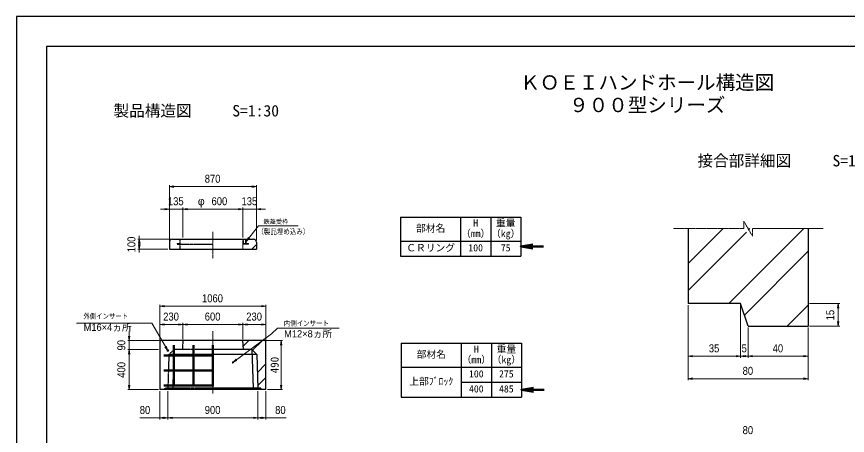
# Model space of a CAD drawing. Units: millimetres, scale not verified. Extents: x -210 to 210, y -148 to 148.
# Drawn here: x -210 to 66.6, y 9 to 148.5 of the extents above; entities that cross this region are included whole.
import ezdxf
from ezdxf.enums import TextEntityAlignment as Align

# ---------------------------------------------------------------- set-up
doc = ezdxf.new("R2010")
doc.units = ezdxf.units.MM
doc.linetypes.add('USER1', pattern=[12.95, 6.35, -3.175, 0.25, -3.175])
doc.linetypes.add('USER2', pattern=[4.7625, 3.175, -1.5875])
doc.layers.add('0-0', color=7, linetype='Continuous')
for name, color, linetype, lineweight in [('0-1_0', 9, 'Continuous', 25), ('0-2_dims', 2, 'Continuous', 13), ('0-3_pen1実線', 4, 'Continuous', 13), ('0-4_pen2実線', 3, 'Continuous', 13), ('0-5_pen3実線', 7, 'Continuous', 25), ('0-6_pen4実線', 6, 'Continuous', 25), ('0-7_pen1一点', 4, 'USER1', 13), ('0-8_pen2破線', 3, 'USER2', 25), ('0-9_鉄筋１', 7, 'Continuous', 50), ('0-A_鉄筋２', 7, 'Continuous', 50)]:
    doc.layers.add(name, color=color, linetype=linetype, lineweight=lineweight)
doc.styles.add('ＭＳ ゴシック', font='')
doc.styles.add('ＭＳ Ｐゴシック', font='')
doc.styles.get('ＭＳ ゴシック').set_extended_font_data('MS Gothic')
doc.styles.get('ＭＳ Ｐゴシック').set_extended_font_data('MS PGothic')

# ---------------------------------------------------------------- blocks, each defined once
blk = doc.blocks.new('部分図 1')
at = {"layer": '0-1_0'}
blk.add_lwpolyline([(0, 0), (12600, 0), (12600, 8910), (0, 8910)], close=True, dxfattribs=at)
at = {"layer": '0-2_dims'}
for p, q in [((1525.85, 6670.92), (1525.85, 7225.87)), ((2395.85, 6685.92), (2395.85, 7225.87)), ((1525.85, 7210.87), (2395.85, 7210.87)), ((1525.85, 6985.87), (1435.85, 6985.87)), ((1525.85, 6670.92), (1525.85, 7000.87)), ((1660.85, 6985.87), (1525.85, 6985.87)), ((1660.85, 6700.92), (1660.85, 7000.87)), ((1660.85, 6700.92), (1660.85, 7000.87)), ((1660.85, 6985.87), (2260.85, 6985.87)), ((1660.85, 6985.87), (1750.85, 6985.87)), ((2260.85, 6985.87), (2170.85, 6985.87)), ((2260.85, 6700.92), (2260.85, 7000.87)), ((2260.85, 6700.92), (2260.85, 7000.87)), ((2260.85, 6985.87), (2395.85, 6985.87)), ((2395.85, 6670.92), (2395.85, 7000.87)), ((2395.85, 6985.87), (2485.85, 6985.87)), ((1540.85, 6685.92), (1210.91, 6685.92)), ((1225.91, 6685.92), (1225.91, 6717.74)), ((1225.91, 6685.92), (1225.91, 6585.92)), ((1510.85, 6585.92), (1210.91, 6585.92)), ((1225.91, 6585.92), (1225.91, 6554.1)), ((1431, 5678), (1431, 6031)), ((2491, 6016), (1431, 6016)), ((2491, 5678), (2491, 6031)), ((6707.13, 6026.61), (6707.13, 5500.95)), ((6707.13, 6026.61), (6707.13, 5275.95)), ((7232.13, 6026.61), (7232.13, 5500.95)), ((7232.13, 6026.61), (7232.13, 5500.95)), ((7922.13, 6041.61), (8222.22, 6041.61)), ((8207.22, 6041.61), (8207.22, 5816.61)), ((1431, 5678), (1431, 5848.26)), ((1661, 5833.26), (1431, 5833.26)), ((1661, 5688), (1661, 5848.26)), ((1661, 5688), (1661, 5848.26)), ((1661, 5833.26), (2261, 5833.26)), ((2261, 5688), (2261, 5848.26)), ((2261, 5688), (2261, 5848.26)), ((2261, 5833.26), (2491, 5833.26)), ((2491, 5678), (2491, 5848.26)), ((7922.13, 5816.61), (8222.22, 5816.61)), ((1125, 5673), (1125, 5763)), ((7307.13, 5801.61), (7307.13, 5500.95)), ((7307.13, 5801.61), (7307.13, 5500.95)), ((7907.13, 5801.61), (7907.13, 5500.95)), ((7907.13, 5801.61), (7907.13, 5275.95)), ((1426, 5673), (1110, 5673)), ((1125, 5583), (1125, 5673)), ((1416, 5583), (1110, 5583)), ((1416, 5583), (1110, 5583)), ((1125, 5583), (1125, 5183)), ((1125, 5583), (1125, 5493)), ((7232.13, 5515.95), (6707.13, 5515.95)), ((7307.13, 5515.95), (7232.13, 5515.95)), ((7307.13, 5515.95), (7907.13, 5515.95)), ((7907.13, 5290.95), (6707.13, 5290.95)), ((1416, 5183), (1110, 5183)), ((1431, 5168), (1431, 4885)), ((1511, 5168), (1511, 4885)), ((1511, 5168), (1511, 4885)), ((2411, 5168), (2411, 4885)), ((2411, 5168), (2411, 4885)), ((2491, 5168), (2491, 4885)), ((1511, 4900), (2411, 4900))]:
    blk.add_line(p, q, dxfattribs=at)
at = {"layer": '0-2_dims', "lineweight": 18}
for p, q in [((2461.87, 6819.27), (2813.34, 6819.27)), ((1220.3, 5844.75), (598.83, 5844.75)), ((2607.02, 5795.85), (3223.49, 5795.85)), ((2470.14, 5673), (2657, 5673)), ((2642, 5673), (2642, 5183)), ((2506, 5183), (2657, 5183))]:
    blk.add_line(p, q, dxfattribs=at)
at = {"layer": '0-2_dims', "lineweight": 50}
for p, q in [((5035.85, 6613.69), (5264.43, 6613.69)), ((5042.43, 5181.38), (5271, 5181.38))]:
    blk.add_line(p, q, dxfattribs=at)
at = {"layer": '0-2_dims'}
for points in [[(1570.85, 7218.37), (1525.85, 7210.87), (1570.85, 7203.37)], [(2350.85, 7203.37), (2395.85, 7210.87), (2350.85, 7218.37)], [(1480.85, 6978.37), (1525.85, 6985.87), (1480.85, 6993.37)], [(1705.85, 6993.37), (1660.85, 6985.87), (1705.85, 6978.37)], [(1705.85, 6993.37), (1660.85, 6985.87), (1705.85, 6978.37)], [(2215.85, 6978.37), (2260.85, 6985.87), (2215.85, 6993.37)], [(2215.85, 6978.37), (2260.85, 6985.87), (2215.85, 6993.37)], [(2440.85, 6993.37), (2395.85, 6985.87), (2440.85, 6978.37)], [(2292.85, 6663.92), (2416.87, 6819.27), (2461.87, 6819.27)], [(1233.41, 6640.92), (1225.91, 6685.92), (1218.41, 6640.92)], [(2315.07, 6703.77), (2292.85, 6663.92), (2326.79, 6694.41)], [(1218.41, 6630.92), (1225.91, 6585.92), (1233.41, 6630.92)], [(1476, 6023.5), (1431, 6016), (1476, 6008.5)], [(2446, 6008.5), (2491, 6016), (2446, 6023.5)], [(8214.72, 5996.61), (8207.22, 6041.61), (8199.72, 5996.61)], [(1511, 5573), (1350.69, 5844.75), (1220.3, 5844.75)], [(1511, 5573), (1350.69, 5844.75), (1220.3, 5844.75)], [(1476, 5840.76), (1431, 5833.26), (1476, 5825.76)], [(1616, 5825.76), (1661, 5833.26), (1616, 5840.76)], [(1706, 5840.76), (1661, 5833.26), (1706, 5825.76)], [(2216, 5825.76), (2261, 5833.26), (2216, 5840.76)], [(2306, 5840.76), (2261, 5833.26), (2306, 5825.76)], [(2446, 5825.76), (2491, 5833.26), (2446, 5840.76)], [(8199.72, 5861.61), (8207.22, 5816.61), (8214.72, 5861.61)], [(2161, 5453), (2546.16, 5739.58), (2607.02, 5795.85)], [(1117.5, 5718), (1125, 5673), (1132.5, 5718)], [(1132.5, 5538), (1125, 5583), (1117.5, 5538)], [(1132.5, 5538), (1125, 5583), (1117.5, 5538)], [(1481.68, 5607.95), (1511, 5573), (1494.6, 5615.57)], [(1481.68, 5607.95), (1511, 5573), (1494.6, 5615.57)], [(2192.63, 5485.88), (2161, 5453), (2201.58, 5473.85)], [(6752.13, 5523.45), (6707.13, 5515.95), (6752.13, 5508.45)], [(7187.13, 5508.45), (7232.13, 5515.95), (7187.13, 5523.45)], [(7277.13, 5523.45), (7232.13, 5515.95), (7277.13, 5508.45)], [(7262.13, 5508.45), (7307.13, 5515.95), (7262.13, 5523.45)], [(7352.13, 5523.45), (7307.13, 5515.95), (7352.13, 5508.45)], [(7862.13, 5508.45), (7907.13, 5515.95), (7862.13, 5523.45)], [(6752.13, 5298.45), (6707.13, 5290.95), (6752.13, 5283.45)], [(7862.13, 5283.45), (7907.13, 5290.95), (7862.13, 5298.45)], [(1117.5, 5228), (1125, 5183), (1132.5, 5228)], [(1511, 4900), (1431, 4900), (1230.18, 4900)], [(1476, 4907.5), (1431, 4900), (1476, 4892.5)], [(1466, 4892.5), (1511, 4900), (1466, 4907.5)], [(1556, 4907.5), (1511, 4900), (1556, 4892.5)], [(2366, 4892.5), (2411, 4900), (2366, 4907.5)], [(2456, 4907.5), (2411, 4900), (2456, 4892.5)], [(2411, 4900), (2491, 4900), (2691.82, 4900)], [(2446, 4892.5), (2491, 4900), (2446, 4907.5)]]:
    blk.add_lwpolyline(points, dxfattribs=at)
at = {"layer": '0-2_dims', "lineweight": 50}
for points in [[(5155.85, 6633.69), (5035.85, 6613.69), (5155.85, 6593.69)], [(5162.43, 5201.38), (5042.43, 5181.38), (5162.43, 5161.38)]]:
    blk.add_lwpolyline(points, dxfattribs=at)
at = {"layer": '0-2_dims', "lineweight": 18}
for points in [[(2649.5, 5628), (2642, 5673), (2634.5, 5628)], [(2634.5, 5228), (2642, 5183), (2649.5, 5228)]]:
    blk.add_lwpolyline(points, dxfattribs=at)
at = {"layer": '0-3_pen1実線'}
for p, q in [((6707.13, 6442.08), (7056.67, 6791.61)), ((6707.13, 6172.67), (7290.29, 6755.83)), ((7114.89, 6041.61), (7864.89, 6791.61)), ((7312.93, 6778.47), (7326.08, 6791.61)), ((2292.85, 6664.94), (2313.83, 6685.92)), ((2260.85, 6632.94), (2263.83, 6635.92)), ((2348.53, 6585.92), (2395.85, 6633.24)), ((7270.17, 5927.49), (7907.13, 6564.45)), ((7698.11, 5816.61), (7907.13, 6025.63)), ((2264.13, 5616.7), (2320.43, 5673)), ((2358.07, 5575.93), (2455.14, 5673)), ((2406.32, 5354.78), (2491, 5439.46)), ((2410.22, 5223.98), (2491, 5304.75))]:
    blk.add_line(p, q, dxfattribs=at)
at = {"layer": '0-4_pen2実線'}
for p, q in [((2260.85, 6673.42), (2260.85, 6635.92)), ((2260.85, 6673.42), (2266.85, 6673.42)), ((2286.85, 6641.92), (2266.85, 6641.92)), ((2286.85, 6685.92), (2286.85, 6641.92)), ((2292.85, 6685.92), (2292.85, 6641.92)), ((2316.85, 6641.92), (2292.85, 6641.92)), ((2316.85, 6641.92), (2316.85, 6635.92)), ((2316.85, 6635.92), (2260.85, 6635.92)), ((2260.85, 6635.92), (2260.85, 6585.92))]:
    blk.add_line(p, q, dxfattribs=at)
at = {"layer": '0-4_pen2実線', "linetype": 'USER2'}
blk.add_line((2266.85, 6673.42), (2266.85, 6641.92), dxfattribs=at)
at = {"layer": '0-4_pen2実線'}
for centre, radius in [((1511, 5573), 8), ((2161, 5453), 6)]:
    blk.add_circle(centre, radius, dxfattribs=at)
at = {"layer": '0-5_pen3実線'}
for p, q in [((4435.85, 6906.19), (4435.85, 6516.19)), ((4735.85, 6906.19), (4735.85, 6516.19)), ((6707.13, 6791.61), (6707.13, 6041.61)), ((7907.13, 6791.61), (7907.13, 5816.61)), ((1525.85, 6655.92), (1525.85, 6585.92)), ((1555.85, 6685.92), (2365.85, 6685.92)), ((2395.85, 6655.92), (2395.85, 6585.92)), ((3835.85, 6666.19), (5035.85, 6666.19)), ((1525.85, 6585.92), (2395.85, 6585.92)), ((7232.13, 6041.61), (6707.13, 6041.61)), ((7307.13, 5816.61), (7232.13, 6041.61)), ((7307.13, 5816.61), (7907.13, 5816.61)), ((1431, 5663), (1441, 5673)), ((1431, 5663), (1431, 5183)), ((2481, 5673), (1441, 5673)), ((2266, 5583), (2261, 5673)), ((2491, 5663), (2481, 5673)), ((2491, 5183), (2491, 5663)), ((4442.43, 5646.38), (4442.43, 5106.38)), ((4742.43, 5646.38), (4742.43, 5106.38)), ((2351, 5583), (1961, 5583)), ((2351, 5583), (2401, 5533)), ((2351, 5583), (2362.49, 5198)), ((2401, 5533), (1961, 5533)), ((2401, 5533), (2411, 5198)), ((3842.43, 5406.38), (5042.43, 5406.38)), ((4442.43, 5256.38), (5042.43, 5256.38)), ((2491, 5183), (1431, 5183)), ((2441, 5198), (1961, 5198)), ((2441, 5198), (2446, 5183))]:
    blk.add_line(p, q, dxfattribs=at)
for centre, start, end in [((1555.85, 6655.92), 90, 180), ((2365.85, 6655.92), 0, 90)]:
    blk.add_arc(centre, 30, start, end, dxfattribs=at)
at = {"layer": '0-6_pen4実線'}
for p, q in [((3835.85, 6906.19), (5035.85, 6906.19)), ((3835.85, 6906.19), (3835.85, 6516.19)), ((5035.85, 6906.19), (5035.85, 6516.19)), ((3835.85, 6516.19), (5035.85, 6516.19)), ((3842.43, 5646.38), (5042.43, 5646.38)), ((3842.43, 5646.38), (3842.43, 5106.38)), ((5042.43, 5646.38), (5042.43, 5106.38)), ((3842.43, 5106.38), (5042.43, 5106.38))]:
    blk.add_line(p, q, dxfattribs=at)
blk.add_lwpolyline([(300, 300), (12300, 300), (12300, 8610), (300, 8610)], close=True, dxfattribs=at)
at = {"layer": '0-7_pen1一点'}
for p, q in [((7263.83, 6791.61), (7263.83, 6866.61)), ((7350.43, 6716.61), (7263.83, 6866.61)), ((1960.85, 6759.99), (1960.85, 6492.37)), ((7263.83, 6791.61), (6557.13, 6791.61)), ((8057.13, 6791.61), (7350.43, 6791.61)), ((7350.43, 6791.61), (7350.43, 6716.61)), ((1961, 5145), (1961, 5766.67)), ((1961, 5428.87), (1961, 5766.67))]:
    blk.add_line(p, q, dxfattribs=at)
at = {"layer": '0-8_pen2破線'}
for p, q in [((1604.85, 6641.92), (1628.85, 6641.92)), ((1604.85, 6641.92), (1604.85, 6635.92)), ((1628.85, 6685.92), (1628.85, 6585.92)), ((1604.85, 6635.92), (1960.85, 6635.92)), ((1661, 5673), (1656, 5583)), ((1661, 5673), (1656, 5583)), ((1521, 5533), (1571, 5583)), ((1571, 5581), (1559.57, 5198.11)), ((1961, 5583), (1571, 5583)), ((1521, 5533), (1511, 5198)), ((1961, 5533), (1521, 5533)), ((1481, 5198), (1476, 5183)), ((1961, 5198), (1481, 5198))]:
    blk.add_line(p, q, dxfattribs=at)
at = {"layer": '0-9_鉄筋１'}
for p, q in [((1571, 5588), (1571, 5213)), ((1766, 5588), (1766, 5213)), ((1961, 5588), (1961, 5213)), ((1571, 5523), (1961, 5523)), ((1571, 5373), (1961, 5373)), ((1571, 5223), (1961, 5223))]:
    blk.add_line(p, q, dxfattribs=at)
at = {"layer": '0-A_鉄筋２'}
for p, q in [((1571, 5588), (1571, 5628)), ((1766, 5588), (1766, 5628)), ((1961, 5588), (1961, 5628)), ((1571, 5523), (1471, 5523)), ((1571, 5373), (1471, 5373)), ((1571, 5223), (1471, 5223))]:
    blk.add_line(p, q, dxfattribs=at)
at = {"layer": '0-2_dims', "color": 7, "style": 'ＭＳ Ｐゴシック'}
for s, height, width, p in [('870', 79.98, 0.9, (1879.03, 7225.87)), ('135', 79.98, 0.9, (1511.53, 7000.87)), ('600', 79.98, 0.9, (1947.22, 7000.87)), ('135', 79.98, 0.9, (2246.53, 7000.87)), ('（製品埋め込み）', 54.61, 0.85, (2404.38, 6717.72)), ('1060', 79.98, 0.9, (1851.91, 6031)), ('外側インサート', 50.68, 0.9, (667.34, 5876)), ('230', 79.98, 0.9, (1464.18, 5848.26)), ('600', 79.98, 0.9, (1879.18, 5848.26)), ('230', 79.98, 0.9, (2294.18, 5848.26)), ('内側インサート', 51.2, 0.9, (2669.31, 5804.03)), ('35', 79.98, 0.9, (6915.09, 5530.95)), ('5', 79.98, 0.9, (7242.36, 5530.95)), ('40', 79.98, 0.9, (7552.59, 5530.95)), ('80', 79.98, 0.9, (7252.59, 5305.95)), ('80', 79.98, 0.9, (1230.18, 4915)), ('900', 79.98, 0.9, (1879.18, 4915)), ('80', 79.98, 0.9, (2582.73, 4915)), ('80', 79.98, 0.9, (7252.59, 4713.46))]:
    blk.add_text(s, height=height, dxfattribs=dict(at, width=width)).set_placement(p, align=Align.BOTTOM_LEFT)
for s, height, p in [('φ', 79.98, (1810.85, 7000.87)), ('鉄蓋受枠', 44.11, (2466.15, 6825.81)), ('M16×4ヵ所', 70.81, (669.6, 5748.16)), ('M12×8ヵ所', 70.81, (2672.74, 5683.58))]:
    blk.add_text(s, height=height, dxfattribs=at).set_placement(p, align=Align.BOTTOM_LEFT)
at = {"layer": '0-2_dims', "color": 7, "style": 'ＭＳ Ｐゴシック', "width": 0.9}
for s, p in [('100', (1210.91, 6554.1)), ('15', (8192.22, 5874.57)), ('90', (1110, 5573.45)), ('400', (1110, 5301.18))]:
    blk.add_text(s, height=79.98, rotation=90, dxfattribs=at).set_placement(p, align=Align.BOTTOM_LEFT)
at = {"layer": '0-2_dims', "color": 7, "style": 'ＭＳ ゴシック'}
blk.add_text('490', height=80.65, rotation=90, dxfattribs=at).set_placement((2641.5, 5345.5), align=Align.BOTTOM_LEFT)
at = {"layer": '0-5_pen3実線', "style": 'ＭＳ ゴシック'}
for s, height, p in [('\u3000製品構造図\u3000', 114.4, (811.85, 7877.92)), ('S=1:30', 114.4, (2154.5, 7877.92)), ('\u3000接合部詳細図\u3000', 114.4, (6645.7, 7378.74)), ('S=1:2', 114.3, (8150.44, 7378.76)), ('重量', 71.47, (4788.37, 6789.95)), ('部材名', 71.47, (3989.62, 6737.45)), ('H', 71.47, (4561.48, 6789.94)), ('（mm）', 71.49, (4439.58, 6684.93)), ('（kg）', 71.49, (4739.58, 6684.93)), ('ＣＲリング', 71.46, (3892.16, 6542.45)), ('100', 71.47, (4512.74, 6542.44)), ('75', 71.44, (4837.13, 6542.46)), ('部材名', 71.47, (3996.2, 5477.64)), ('H', 71.47, (4568.05, 5530.13)), ('重量', 71.47, (4794.95, 5530.14)), ('（mm）', 71.49, (4446.16, 5425.12)), ('（kg）', 71.49, (4746.16, 5425.12)), ('上部ﾌﾞﾛｯｸ', 71.48, (3923.07, 5207.63)), ('100', 71.47, (4519.31, 5282.64)), ('275', 71.45, (4819.34, 5282.65)), ('400', 71.46, (4519.32, 5132.65)), ('485', 71.43, (4819.35, 5132.66))]:
    blk.add_text(s, height=height, dxfattribs=at).set_placement(p, align=Align.BOTTOM_LEFT)
at = {"layer": '0-6_pen4実線', "style": 'ＭＳ ゴシック'}
for s, p in [('\u3000ＫＯＥＩハンドホール構造図\u3000', (4837.55, 8137.5)), ('９００型シリーズ', (5519.99, 7912.5))]:
    blk.add_text(s, height=143, dxfattribs=at).set_placement(p, align=Align.BOTTOM_LEFT)

msp = doc.modelspace()

# ---------------------------------------------------------------- block references
at = {"layer": '0-0', "xscale": 0.0333333, "yscale": 0.0333333}
msp.add_blockref('部分図 1', (-210, -148.5), dxfattribs=at)

doc.saveas('drawing.dxf')
